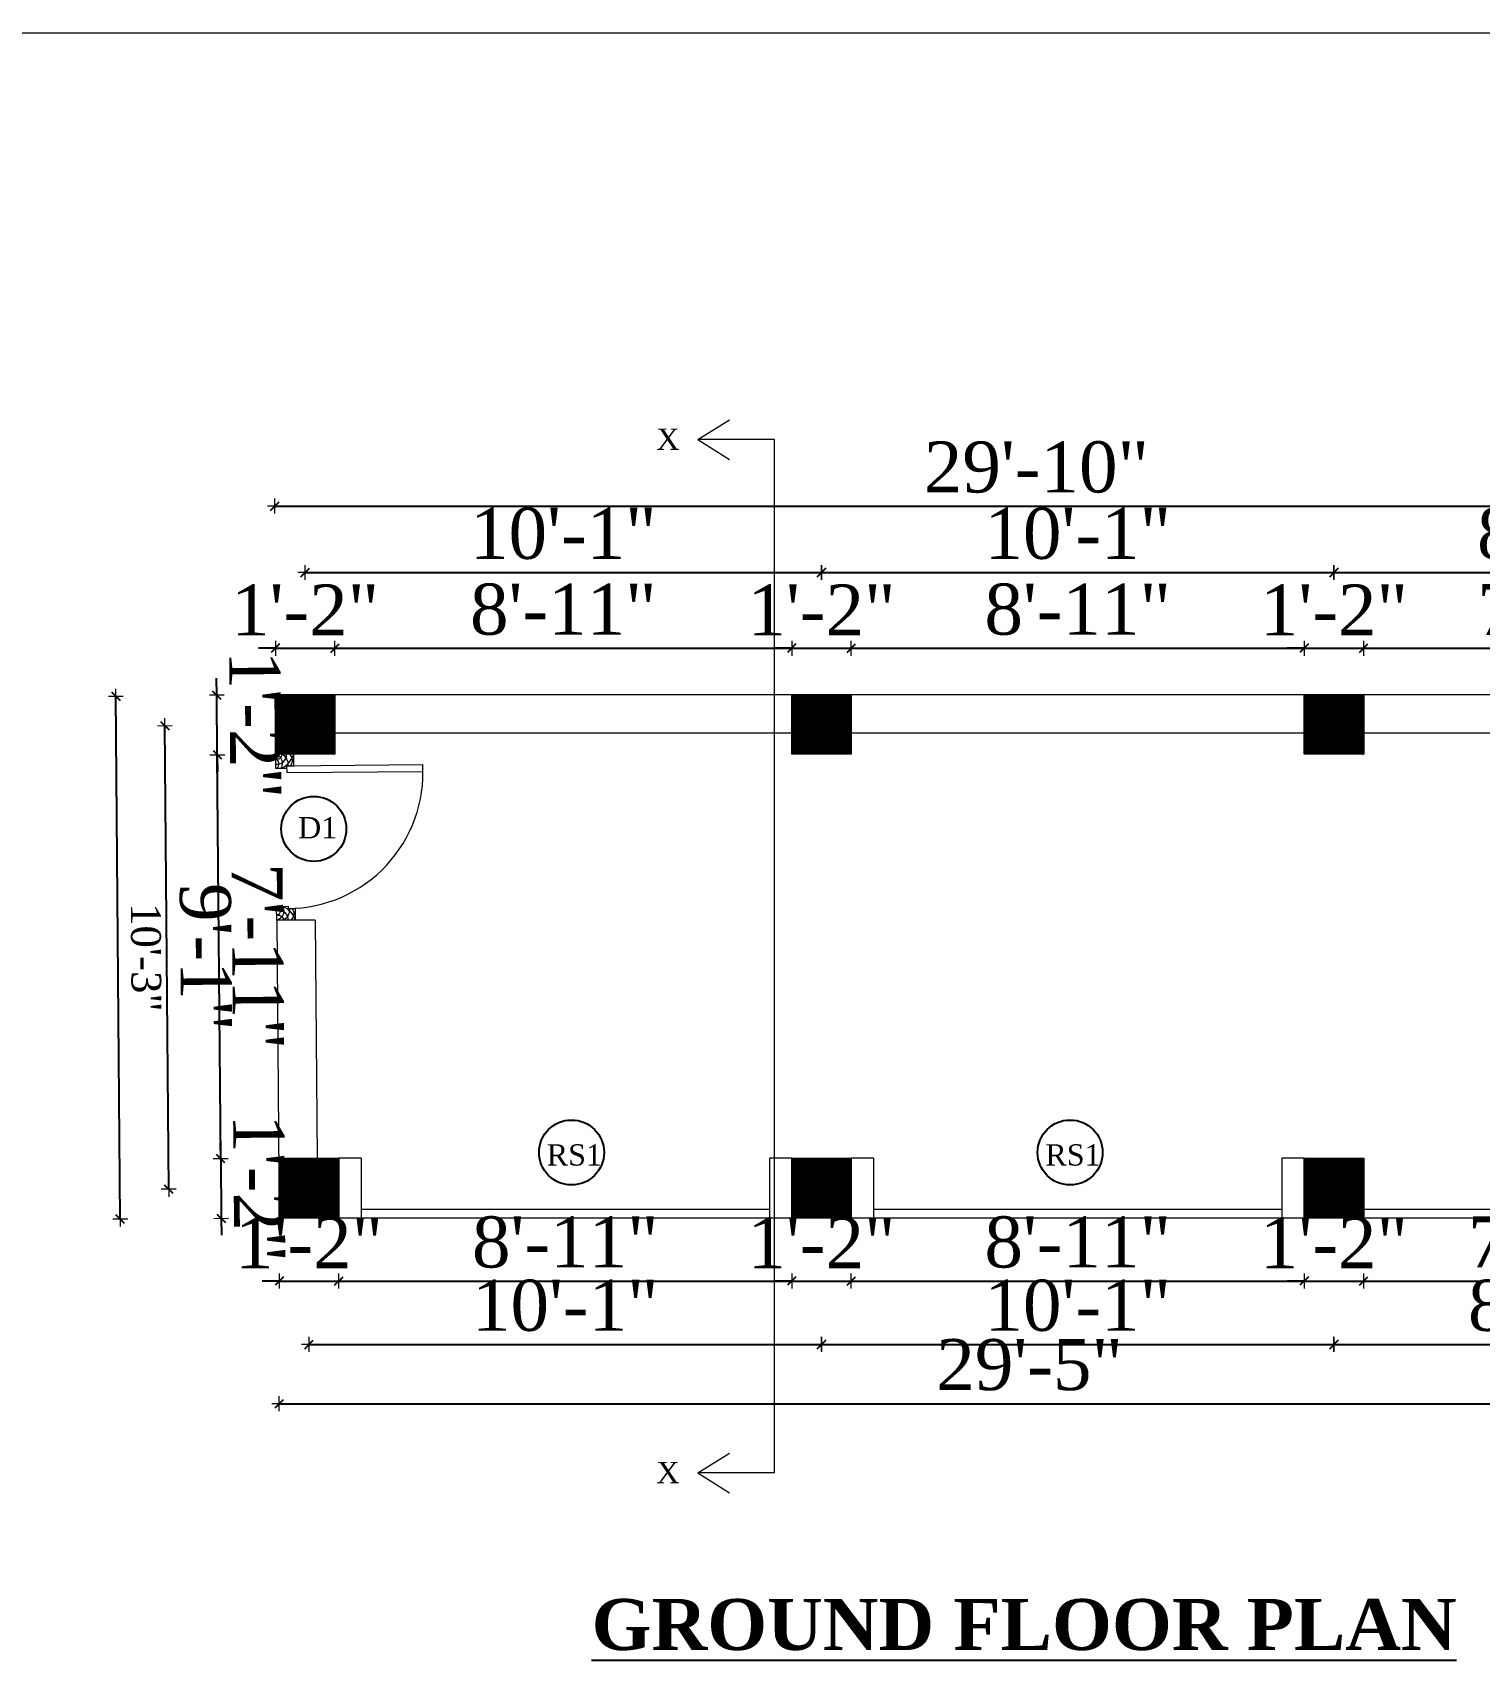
# Model space of a CAD drawing. Header units: inches. Extents: x 2 to 197762, y -33236 to 9.
# Drawn here: x 44343 to 44683.2, y -2831.4 to -2446.2 of the extents above; entities that cross this region are included whole.
import ezdxf

# ---------------------------------------------------------------- set-up
doc = ezdxf.new("R2010")
doc.units = ezdxf.units.IN
doc.header["$LTSCALE"] = 5
doc.header["$MEASUREMENT"] = 0
for name, color, linetype, lineweight in [('A-WALL', 7, 'Continuous', 9), ('Dimension', 7, 'Continuous', 18), ('DOOR', 62, 'Continuous', 0), ('ele1', 21, 'Continuous', 20)]:
    doc.layers.add(name, color=color, linetype=linetype, lineweight=lineweight)
doc.layers.add('dim line', color=7, linetype='Continuous', lineweight=15, true_color=0xfab2b2)
doc.layers.add('TEXT', color=6, linetype='Continuous')
doc.layers.add('WALL', color=7, linetype='Continuous')
doc.styles.add('ordinary', font='times.ttf')
doc.dimstyles.new('Copy of 96', dxfattribs={"dimtxt": 7, "dimasz": 4, "dimexe": 0.5, "dimexo": 0.5, "dimgap": 3, "dimtad": 1, "dimdec": 1, "dimzin": 11, "dimdsep": 46, "dimlunit": 4, "dimtxsty": 'ordinary', "dimblk": 'OBLIQUE', "dimcen": 0.09, "dimse1": 1, "dimse2": 1, "dimclrt": 6, "dimazin": 0, "dimtfac": 1, "dimtdec": 1, "dimtix": 1, "dimtmove": 2, "dimatfit": 3, "dimldrblk": 'leader', "dimfxl": 0.5, "dimfxlon": 1, "dimtolj": 1, "dimtzin": 0, "dimarcsym": 0})
pattern_1 = [(45, (18280.62599, 1062.78291), (-0.08838834765, 0.08838834765), [])]

# ---------------------------------------------------------------- blocks, each defined once
blk = doc.blocks.new('A$C27B36B59')
at = {"layer": 'DOOR'}
for p, q in [((0, 4), (0, 0)), ((2.5, 4), (0, 4)), ((2.5, 2.5), (2.5, 4)), ((0, 0), (3, 0)), ((3, 2.5), (2.5, 2.5)), ((3, 0), (3, 2.5))]:
    blk.add_line(p, q, dxfattribs=at)
for centre, radius, start, end in [((-1.4, -0.54), 4.75, 22.1411, 72.838), ((1.34, 2.09), 1.64, 45.138, 144.8948), ((2.21, 0.3), 2.49, 83.3149, 152.658), ((0.13, 0.37), 2.05, 349.4875, 93.6805), ((1.96, -0.47), 2.01, 58.7447, 166.495), ((-0.06, 0.32), 1.13, 343.542, 86.947), ((2.08, -0.4), 1.17, 38.2816, 160.1519)]:
    blk.add_arc(centre, radius, start, end, dxfattribs=at)
blk = doc.blocks.new('D2')
at = {"layer": 'DOOR'}
for p, q in [((74473.95, 24047.59), (74473.95, 24018.09)), ((74473.95, 24047.59), (74475.45, 24047.59)), ((74475.45, 24047.59), (74475.45, 24018.13))]:
    blk.add_line(p, q, dxfattribs=at)
blk.add_arc((74473.95, 24047.59), 29.5, 180, 272.9146, dxfattribs=at)
at = {"layer": 'DOOR', "xscale": -1, "rotation": 180}
blk.add_blockref('A$C27B36B59', (74441.95, 24050.09), dxfattribs=at)
at = {"layer": 'DOOR', "rotation": 180}
blk.add_blockref('A$C27B36B59', (74477.95, 24050.09), dxfattribs=at)
blk = doc.blocks.new('oblique')
at = {"color": 0, "lineweight": -2}
blk.add_line((0.25, 0.25), (-0.25, -0.25), dxfattribs=at)
at = {"layer": 'dim line', "lineweight": 9}
for p, q in [((-0.4375, 0), (0.4375, 0)), ((0, 0.4375), (0, -0.4375))]:
    blk.add_line(p, q, dxfattribs=at)
blk = doc.blocks.new('*D99')
at = {"layer": 'A-WALL', "color": 0, "lineweight": -2, "ltscale": 50, "transparency": 16777216}
for p, q in [((44401.01, -2739.69), (44397.01, -2739.69)), ((44401.01, -2739.69), (44415.01, -2739.69)), ((44415.01, -2739.69), (44419.01, -2739.69))]:
    blk.add_line(p, q, dxfattribs=at)
at = {"layer": 'Defpoints', "color": 0, "ltscale": 50, "transparency": 16777216}
for p in [(44401.01, -2724.82), (44415.01, -2724.82), (44415.01, -2739.69)]:
    blk.add_point(p, dxfattribs=at)
at = {"layer": 'A-WALL', "color": 0, "lineweight": -2, "ltscale": 50, "transparency": 16777216, "xscale": 4, "yscale": 4, "zscale": 4}
blk.add_blockref('oblique', (44401.01, -2739.69), dxfattribs=at)
at = {"layer": 'A-WALL', "color": 0, "lineweight": -2, "ltscale": 50, "transparency": 16777216, "xscale": 4, "yscale": 4, "zscale": 4, "rotation": 180}
blk.add_blockref('oblique', (44415.01, -2739.69), dxfattribs=at)
at = {"layer": 'A-WALL', "color": 6, "ltscale": 50, "transparency": 16777216, "insert": (44408.01, -2730.69), "char_height": 12, "attachment_point": 5, "style": 'ordinary'}
blk.add_mtext('\\A1;1\'-2"', dxfattribs=at)
blk = doc.blocks.new('_OBLIQUE')
at = {"color": 0, "linetype": 'ByBlock'}
blk.add_line((-0.5, -0.5), (0.5, 0.5), dxfattribs=at)
blk = doc.blocks.new('leader')
at = {"layer": 'Dimension'}
for p, q in [((0, -4.328), (0, 4.328)), ((-4.424, 0), (4.424, 0))]:
    blk.add_line(p, q, dxfattribs=at)
blk = doc.blocks.new('*D100')
at = {"layer": 'A-WALL', "color": 0, "lineweight": -2, "ltscale": 5, "transparency": 16777216}
blk.add_line((44415.01, -2739.69), (44521.51, -2739.69), dxfattribs=at)
at = {"layer": 'Defpoints', "color": 0, "ltscale": 5, "transparency": 16777216}
for p in [(44415.01, -2724.82), (44521.51, -2724.82), (44521.51, -2739.69)]:
    blk.add_point(p, dxfattribs=at)
at = {"layer": 'A-WALL', "color": 0, "lineweight": -2, "ltscale": 5, "transparency": 16777216, "xscale": 4, "yscale": 4, "zscale": 4, "rotation": 180}
blk.add_blockref('oblique', (44415.01, -2739.69), dxfattribs=at)
at = {"layer": 'A-WALL', "color": 0, "lineweight": -2, "ltscale": 5, "transparency": 16777216, "xscale": 4, "yscale": 4, "zscale": 4}
blk.add_blockref('oblique', (44521.51, -2739.69), dxfattribs=at)
at = {"layer": 'A-WALL', "color": 6, "ltscale": 5, "transparency": 16777216, "insert": (44468.26, -2730.59), "char_height": 12, "attachment_point": 5, "style": 'ordinary'}
blk.add_mtext('\\A1;8\'-11"', dxfattribs=at)
blk = doc.blocks.new('*D101')
at = {"layer": 'A-WALL', "color": 0, "lineweight": -2, "ltscale": 5, "transparency": 16777216}
for p, q in [((44521.51, -2739.69), (44517.51, -2739.69)), ((44521.51, -2739.69), (44535.51, -2739.69)), ((44535.51, -2739.69), (44539.51, -2739.69))]:
    blk.add_line(p, q, dxfattribs=at)
at = {"layer": 'Defpoints', "color": 0, "ltscale": 5, "transparency": 16777216}
for p in [(44521.51, -2724.82), (44535.51, -2724.82), (44535.51, -2739.69)]:
    blk.add_point(p, dxfattribs=at)
at = {"layer": 'A-WALL', "color": 0, "lineweight": -2, "ltscale": 5, "transparency": 16777216, "xscale": 4, "yscale": 4, "zscale": 4}
blk.add_blockref('oblique', (44521.51, -2739.69), dxfattribs=at)
at = {"layer": 'A-WALL', "color": 0, "lineweight": -2, "ltscale": 5, "transparency": 16777216, "xscale": 4, "yscale": 4, "zscale": 4, "rotation": 180}
blk.add_blockref('oblique', (44535.51, -2739.69), dxfattribs=at)
at = {"layer": 'A-WALL', "color": 6, "ltscale": 5, "transparency": 16777216, "insert": (44528.51, -2730.69), "char_height": 12, "attachment_point": 5, "style": 'ordinary'}
blk.add_mtext('\\A1;1\'-2"', dxfattribs=at)
blk = doc.blocks.new('*D102')
at = {"layer": 'A-WALL', "color": 0, "lineweight": -2, "ltscale": 5, "transparency": 16777216}
blk.add_line((44535.51, -2739.69), (44642.01, -2739.69), dxfattribs=at)
at = {"layer": 'Defpoints', "color": 0, "ltscale": 5, "transparency": 16777216}
for p in [(44535.51, -2724.82), (44642.01, -2724.82), (44642.01, -2739.69)]:
    blk.add_point(p, dxfattribs=at)
at = {"layer": 'A-WALL', "color": 0, "lineweight": -2, "ltscale": 5, "transparency": 16777216, "xscale": 4, "yscale": 4, "zscale": 4, "rotation": 180}
blk.add_blockref('oblique', (44535.51, -2739.69), dxfattribs=at)
at = {"layer": 'A-WALL', "color": 0, "lineweight": -2, "ltscale": 5, "transparency": 16777216, "xscale": 4, "yscale": 4, "zscale": 4}
blk.add_blockref('oblique', (44642.01, -2739.69), dxfattribs=at)
at = {"layer": 'A-WALL', "color": 6, "ltscale": 5, "transparency": 16777216, "insert": (44588.76, -2730.59), "char_height": 12, "attachment_point": 5, "style": 'ordinary'}
blk.add_mtext('\\A1;8\'-11"', dxfattribs=at)
blk = doc.blocks.new('*D103')
at = {"layer": 'A-WALL', "color": 0, "lineweight": -2, "ltscale": 5, "transparency": 16777216}
for p, q in [((44642.01, -2739.69), (44638.01, -2739.69)), ((44642.01, -2739.69), (44656.01, -2739.69)), ((44656.01, -2739.69), (44660.01, -2739.69))]:
    blk.add_line(p, q, dxfattribs=at)
at = {"layer": 'Defpoints', "color": 0, "ltscale": 5, "transparency": 16777216}
for p in [(44642.01, -2724.82), (44656.01, -2724.82), (44656.01, -2739.69)]:
    blk.add_point(p, dxfattribs=at)
at = {"layer": 'A-WALL', "color": 0, "lineweight": -2, "ltscale": 5, "transparency": 16777216, "xscale": 4, "yscale": 4, "zscale": 4}
blk.add_blockref('oblique', (44642.01, -2739.69), dxfattribs=at)
at = {"layer": 'A-WALL', "color": 0, "lineweight": -2, "ltscale": 5, "transparency": 16777216, "xscale": 4, "yscale": 4, "zscale": 4, "rotation": 180}
blk.add_blockref('oblique', (44656.01, -2739.69), dxfattribs=at)
at = {"layer": 'A-WALL', "color": 6, "ltscale": 5, "transparency": 16777216, "insert": (44649.01, -2730.69), "char_height": 12, "attachment_point": 5, "style": 'ordinary'}
blk.add_mtext('\\A1;1\'-2"', dxfattribs=at)
blk = doc.blocks.new('*D104')
at = {"layer": 'A-WALL', "color": 0, "lineweight": -2, "ltscale": 5, "transparency": 16777216}
blk.add_line((44656.01, -2739.69), (44739.88, -2739.69), dxfattribs=at)
at = {"layer": 'Defpoints', "color": 0, "ltscale": 5, "transparency": 16777216}
for p in [(44656.01, -2724.82), (44739.88, -2724.82), (44739.88, -2739.69)]:
    blk.add_point(p, dxfattribs=at)
at = {"layer": 'A-WALL', "color": 0, "lineweight": -2, "ltscale": 5, "transparency": 16777216, "xscale": 4, "yscale": 4, "zscale": 4, "rotation": 180}
blk.add_blockref('oblique', (44656.01, -2739.69), dxfattribs=at)
at = {"layer": 'A-WALL', "color": 0, "lineweight": -2, "ltscale": 5, "transparency": 16777216, "xscale": 4, "yscale": 4, "zscale": 4}
blk.add_blockref('oblique', (44739.88, -2739.69), dxfattribs=at)
at = {"layer": 'A-WALL', "color": 6, "ltscale": 5, "transparency": 16777216, "insert": (44697.95, -2730.57), "char_height": 12, "attachment_point": 5, "style": 'ordinary'}
blk.add_mtext('\\A1;7\'-0"', dxfattribs=at)
blk = doc.blocks.new('*D106')
at = {"layer": 'A-WALL', "color": 0, "lineweight": -2, "ltscale": 5, "transparency": 16777216}
blk.add_line((44408.01, -2754.59), (44528.51, -2754.59), dxfattribs=at)
at = {"layer": 'Defpoints', "color": 0, "ltscale": 5, "transparency": 16777216}
for p in [(44408.01, -2717.82), (44528.51, -2717.82), (44528.51, -2754.59)]:
    blk.add_point(p, dxfattribs=at)
at = {"layer": 'A-WALL', "color": 0, "lineweight": -2, "ltscale": 5, "transparency": 16777216, "xscale": 4, "yscale": 4, "zscale": 4, "rotation": 180}
blk.add_blockref('oblique', (44408.01, -2754.59), dxfattribs=at)
at = {"layer": 'A-WALL', "color": 0, "lineweight": -2, "ltscale": 5, "transparency": 16777216, "xscale": 4, "yscale": 4, "zscale": 4}
blk.add_blockref('oblique', (44528.51, -2754.59), dxfattribs=at)
at = {"layer": 'A-WALL', "color": 6, "ltscale": 5, "transparency": 16777216, "insert": (44468.26, -2745.48), "char_height": 12, "attachment_point": 5, "style": 'ordinary'}
blk.add_mtext('\\A1;10\'-1"', dxfattribs=at)
blk = doc.blocks.new('*D107')
at = {"layer": 'A-WALL', "color": 0, "lineweight": -2, "ltscale": 5, "transparency": 16777216}
blk.add_line((44528.51, -2754.59), (44649.01, -2754.59), dxfattribs=at)
at = {"layer": 'Defpoints', "color": 0, "ltscale": 5, "transparency": 16777216}
for p in [(44528.51, -2717.82), (44649.01, -2717.82), (44649.01, -2754.59)]:
    blk.add_point(p, dxfattribs=at)
at = {"layer": 'A-WALL', "color": 0, "lineweight": -2, "ltscale": 5, "transparency": 16777216, "xscale": 4, "yscale": 4, "zscale": 4, "rotation": 180}
blk.add_blockref('oblique', (44528.51, -2754.59), dxfattribs=at)
at = {"layer": 'A-WALL', "color": 0, "lineweight": -2, "ltscale": 5, "transparency": 16777216, "xscale": 4, "yscale": 4, "zscale": 4}
blk.add_blockref('oblique', (44649.01, -2754.59), dxfattribs=at)
at = {"layer": 'A-WALL', "color": 6, "ltscale": 5, "transparency": 16777216, "insert": (44588.76, -2745.48), "char_height": 12, "attachment_point": 5, "style": 'ordinary'}
blk.add_mtext('\\A1;10\'-1"', dxfattribs=at)
blk = doc.blocks.new('*D108')
at = {"layer": 'A-WALL', "color": 0, "lineweight": -2, "ltscale": 5, "transparency": 16777216}
blk.add_line((44649.01, -2754.59), (44746.88, -2754.59), dxfattribs=at)
at = {"layer": 'Defpoints', "color": 0, "ltscale": 5, "transparency": 16777216}
for p in [(44649.01, -2717.82), (44746.88, -2717.82), (44746.88, -2754.59)]:
    blk.add_point(p, dxfattribs=at)
at = {"layer": 'A-WALL', "color": 0, "lineweight": -2, "ltscale": 5, "transparency": 16777216, "xscale": 4, "yscale": 4, "zscale": 4, "rotation": 180}
blk.add_blockref('oblique', (44649.01, -2754.59), dxfattribs=at)
at = {"layer": 'A-WALL', "color": 0, "lineweight": -2, "ltscale": 5, "transparency": 16777216, "xscale": 4, "yscale": 4, "zscale": 4}
blk.add_blockref('oblique', (44746.88, -2754.59), dxfattribs=at)
at = {"layer": 'A-WALL', "color": 6, "ltscale": 5, "transparency": 16777216, "insert": (44697.95, -2745.48), "char_height": 12, "attachment_point": 5, "style": 'ordinary'}
blk.add_mtext('\\A1;8\'-2"', dxfattribs=at)
blk = doc.blocks.new('*D69')
at = {"layer": 'A-WALL', "color": 0, "lineweight": -2, "ltscale": 5, "transparency": 16777216}
blk.add_line((44401.01, -2768.53), (44753.88, -2768.53), dxfattribs=at)
at = {"layer": 'Defpoints', "color": 0, "ltscale": 5, "transparency": 16777216}
for p in [(44401.01, -2724.82), (44753.88, -2724.82), (44753.88, -2768.53)]:
    blk.add_point(p, dxfattribs=at)
at = {"layer": 'A-WALL', "color": 0, "lineweight": -2, "ltscale": 5, "transparency": 16777216, "xscale": 4, "yscale": 4, "zscale": 4, "rotation": 180}
blk.add_blockref('oblique', (44401.01, -2768.53), dxfattribs=at)
at = {"layer": 'A-WALL', "color": 0, "lineweight": -2, "ltscale": 5, "transparency": 16777216, "xscale": 4, "yscale": 4, "zscale": 4}
blk.add_blockref('oblique', (44753.88, -2768.53), dxfattribs=at)
at = {"layer": 'A-WALL', "color": 6, "ltscale": 5, "transparency": 16777216, "insert": (44577.45, -2759.41), "char_height": 12, "attachment_point": 5, "style": 'ordinary'}
blk.add_mtext('\\A1;29\'-5"', dxfattribs=at)
blk = doc.blocks.new('*D70')
at = {"layer": 'A-WALL', "color": 0, "lineweight": -2, "ltscale": 50, "transparency": 16777216}
blk.add_line((44363.61, -2725.14), (44362.57, -2602.15), dxfattribs=at)
at = {"layer": 'Defpoints', "color": 0, "ltscale": 50, "transparency": 16777216}
for p in [(44362.57, -2602.15), (44399.97, -2601.83), (44401.01, -2724.82)]:
    blk.add_point(p, dxfattribs=at)
at = {"layer": 'A-WALL', "color": 0, "lineweight": -2, "ltscale": 50, "transparency": 16777216, "xscale": 4, "yscale": 4, "zscale": 4}
for p, rotation in [((44362.57, -2602.15), 90.48576269129444), ((44363.61, -2725.14), 270.4857626912944)]:
    blk.add_blockref('oblique', p, dxfattribs=dict(at, rotation=rotation))
at = {"layer": 'A-WALL', "color": 6, "ltscale": 50, "transparency": 16777216, "insert": (44369.65, -2663.58), "char_height": 7, "attachment_point": 5, "rotation": 270.4858, "style": 'ordinary'}
blk.add_mtext('\\A1;10\'-3"', dxfattribs=at)
blk = doc.blocks.new('*D109')
at = {"layer": 'A-WALL', "color": 0, "lineweight": -2, "ltscale": 5, "transparency": 16777216}
blk.add_line((44387.23, -2710.93), (44386.43, -2615.94), dxfattribs=at)
at = {"layer": 'Defpoints', "color": 0, "ltscale": 5, "transparency": 16777216}
for p in [(44400.09, -2615.83), (44386.43, -2615.94), (44400.9, -2710.82)]:
    blk.add_point(p, dxfattribs=at)
at = {"layer": 'A-WALL', "color": 0, "lineweight": -2, "ltscale": 5, "transparency": 16777216, "xscale": 4, "yscale": 4, "zscale": 4}
for p, rotation in [((44386.43, -2615.94), 90.48576269118195), ((44387.23, -2710.93), 270.4857626911819)]:
    blk.add_blockref('oblique', p, dxfattribs=dict(at, rotation=rotation))
at = {"layer": 'A-WALL', "color": 6, "ltscale": 5, "transparency": 16777216, "insert": (44395.95, -2663.36), "char_height": 12, "attachment_point": 5, "rotation": 270.4858, "style": 'ordinary'}
blk.add_mtext('\\A1;7\'-11"', dxfattribs=at)
blk = doc.blocks.new('*D71')
at = {"layer": 'A-WALL', "color": 0, "lineweight": -2, "ltscale": 5, "transparency": 16777216}
blk.add_line((44375.02, -2718.1), (44374.09, -2609.11), dxfattribs=at)
at = {"layer": 'Defpoints', "color": 0, "ltscale": 5, "transparency": 16777216}
for p in [(44374.09, -2609.11), (44407.09, -2608.83), (44408.01, -2717.82)]:
    blk.add_point(p, dxfattribs=at)
at = {"layer": 'A-WALL', "color": 0, "lineweight": -2, "ltscale": 5, "transparency": 16777216, "xscale": 4, "yscale": 4, "zscale": 4}
for p, rotation in [((44374.09, -2609.11), 90.48576269118195), ((44375.02, -2718.1), 270.4857626911819)]:
    blk.add_blockref('oblique', p, dxfattribs=dict(at, rotation=rotation))
at = {"layer": 'A-WALL', "color": 6, "ltscale": 5, "transparency": 16777216, "insert": (44383.68, -2663.53), "char_height": 12, "attachment_point": 5, "rotation": 270.4858, "style": 'ordinary'}
blk.add_mtext('\\A1;9\'-1"', dxfattribs=at)
blk = doc.blocks.new('*D110')
at = {"layer": 'A-WALL', "color": 0, "lineweight": -2, "ltscale": 5, "transparency": 16777216}
for p, q in [((44386.31, -2601.94), (44386.28, -2597.94)), ((44386.43, -2615.94), (44386.31, -2601.94)), ((44386.43, -2615.94), (44386.46, -2619.94))]:
    blk.add_line(p, q, dxfattribs=at)
at = {"layer": 'Defpoints', "color": 0, "ltscale": 5, "transparency": 16777216}
for p in [(44386.31, -2601.94), (44399.97, -2601.83), (44400.09, -2615.83)]:
    blk.add_point(p, dxfattribs=at)
at = {"layer": 'A-WALL', "color": 0, "lineweight": -2, "ltscale": 5, "transparency": 16777216, "xscale": 4, "yscale": 4, "zscale": 4}
for p, rotation in [((44386.31, -2601.94), 270.4857626911819), ((44386.43, -2615.94), 90.48576269118195)]:
    blk.add_blockref('oblique', p, dxfattribs=dict(at, rotation=rotation))
at = {"layer": 'A-WALL', "color": 6, "ltscale": 5, "transparency": 16777216, "insert": (44395.37, -2608.87), "char_height": 12, "attachment_point": 5, "rotation": 270.4858, "style": 'ordinary'}
blk.add_mtext('\\A1;1\'-2"', dxfattribs=at)
blk = doc.blocks.new('*D111')
at = {"layer": 'A-WALL', "color": 0, "lineweight": -2, "ltscale": 5, "transparency": 16777216}
for p, q in [((44387.23, -2710.93), (44387.2, -2706.93)), ((44387.23, -2710.93), (44387.35, -2724.93)), ((44387.35, -2724.93), (44387.39, -2728.93))]:
    blk.add_line(p, q, dxfattribs=at)
at = {"layer": 'Defpoints', "color": 0, "ltscale": 5, "transparency": 16777216}
for p in [(44400.9, -2710.82), (44387.35, -2724.93), (44401.01, -2724.82)]:
    blk.add_point(p, dxfattribs=at)
at = {"layer": 'A-WALL', "color": 0, "lineweight": -2, "ltscale": 5, "transparency": 16777216, "xscale": 4, "yscale": 4, "zscale": 4}
for p, rotation in [((44387.23, -2710.93), 270.4857626911819), ((44387.35, -2724.93), 90.48576269118195)]:
    blk.add_blockref('oblique', p, dxfattribs=dict(at, rotation=rotation))
at = {"layer": 'A-WALL', "color": 6, "ltscale": 5, "transparency": 16777216, "insert": (44396.29, -2717.86), "char_height": 12, "attachment_point": 5, "rotation": 270.4858, "style": 'ordinary'}
blk.add_mtext('\\A1;1\'-2"', dxfattribs=at)
blk = doc.blocks.new('*D112')
at = {"layer": 'A-WALL', "color": 0, "lineweight": -2, "ltscale": 5, "transparency": 16777216}
for p, q in [((44400.09, -2590.89), (44396.09, -2590.89)), ((44400.09, -2590.89), (44414.09, -2590.89)), ((44414.09, -2590.89), (44418.09, -2590.89))]:
    blk.add_line(p, q, dxfattribs=at)
at = {"layer": 'Defpoints', "color": 0, "ltscale": 5, "transparency": 16777216}
for p in [(44414.09, -2590.89), (44400.09, -2601.83), (44414.09, -2601.83)]:
    blk.add_point(p, dxfattribs=at)
at = {"layer": 'A-WALL', "color": 0, "lineweight": -2, "ltscale": 5, "transparency": 16777216, "xscale": 4, "yscale": 4, "zscale": 4}
blk.add_blockref('oblique', (44400.09, -2590.89), dxfattribs=at)
at = {"layer": 'A-WALL', "color": 0, "lineweight": -2, "ltscale": 5, "transparency": 16777216, "xscale": 4, "yscale": 4, "zscale": 4, "rotation": 180}
blk.add_blockref('oblique', (44414.09, -2590.89), dxfattribs=at)
at = {"layer": 'A-WALL', "color": 6, "ltscale": 5, "transparency": 16777216, "insert": (44407.09, -2581.89), "char_height": 12, "attachment_point": 5, "style": 'ordinary'}
blk.add_mtext('\\A1;1\'-2"', dxfattribs=at)
blk = doc.blocks.new('*D113')
at = {"layer": 'A-WALL', "color": 0, "lineweight": -2, "ltscale": 5, "transparency": 16777216}
blk.add_line((44414.09, -2590.89), (44521.51, -2590.89), dxfattribs=at)
at = {"layer": 'Defpoints', "color": 0, "ltscale": 5, "transparency": 16777216}
for p in [(44521.51, -2590.89), (44414.09, -2601.83), (44521.51, -2601.83)]:
    blk.add_point(p, dxfattribs=at)
at = {"layer": 'A-WALL', "color": 0, "lineweight": -2, "ltscale": 5, "transparency": 16777216, "xscale": 4, "yscale": 4, "zscale": 4, "rotation": 180}
blk.add_blockref('oblique', (44414.09, -2590.89), dxfattribs=at)
at = {"layer": 'A-WALL', "color": 0, "lineweight": -2, "ltscale": 5, "transparency": 16777216, "xscale": 4, "yscale": 4, "zscale": 4}
blk.add_blockref('oblique', (44521.51, -2590.89), dxfattribs=at)
at = {"layer": 'A-WALL', "color": 6, "ltscale": 5, "transparency": 16777216, "insert": (44467.8, -2581.79), "char_height": 12, "attachment_point": 5, "style": 'ordinary'}
blk.add_mtext('\\A1;8\'-11"', dxfattribs=at)
blk = doc.blocks.new('*D114')
at = {"layer": 'A-WALL', "color": 0, "lineweight": -2, "ltscale": 5, "transparency": 16777216}
for p, q in [((44521.51, -2590.89), (44517.51, -2590.89)), ((44521.51, -2590.89), (44535.51, -2590.89)), ((44535.51, -2590.89), (44539.51, -2590.89))]:
    blk.add_line(p, q, dxfattribs=at)
at = {"layer": 'Defpoints', "color": 0, "ltscale": 5, "transparency": 16777216}
for p in [(44535.51, -2590.89), (44521.51, -2601.83), (44535.51, -2601.83)]:
    blk.add_point(p, dxfattribs=at)
at = {"layer": 'A-WALL', "color": 0, "lineweight": -2, "ltscale": 5, "transparency": 16777216, "xscale": 4, "yscale": 4, "zscale": 4}
blk.add_blockref('oblique', (44521.51, -2590.89), dxfattribs=at)
at = {"layer": 'A-WALL', "color": 0, "lineweight": -2, "ltscale": 5, "transparency": 16777216, "xscale": 4, "yscale": 4, "zscale": 4, "rotation": 180}
blk.add_blockref('oblique', (44535.51, -2590.89), dxfattribs=at)
at = {"layer": 'A-WALL', "color": 6, "ltscale": 5, "transparency": 16777216, "insert": (44528.51, -2581.89), "char_height": 12, "attachment_point": 5, "style": 'ordinary'}
blk.add_mtext('\\A1;1\'-2"', dxfattribs=at)
blk = doc.blocks.new('*D115')
at = {"layer": 'A-WALL', "color": 0, "lineweight": -2, "ltscale": 5, "transparency": 16777216}
blk.add_line((44535.51, -2590.89), (44642.01, -2590.89), dxfattribs=at)
at = {"layer": 'Defpoints', "color": 0, "ltscale": 5, "transparency": 16777216}
for p in [(44642.01, -2590.89), (44535.51, -2601.83), (44642.01, -2601.83)]:
    blk.add_point(p, dxfattribs=at)
at = {"layer": 'A-WALL', "color": 0, "lineweight": -2, "ltscale": 5, "transparency": 16777216, "xscale": 4, "yscale": 4, "zscale": 4, "rotation": 180}
blk.add_blockref('oblique', (44535.51, -2590.89), dxfattribs=at)
at = {"layer": 'A-WALL', "color": 0, "lineweight": -2, "ltscale": 5, "transparency": 16777216, "xscale": 4, "yscale": 4, "zscale": 4}
blk.add_blockref('oblique', (44642.01, -2590.89), dxfattribs=at)
at = {"layer": 'A-WALL', "color": 6, "ltscale": 5, "transparency": 16777216, "insert": (44588.76, -2581.79), "char_height": 12, "attachment_point": 5, "style": 'ordinary'}
blk.add_mtext('\\A1;8\'-11"', dxfattribs=at)
blk = doc.blocks.new('*D116')
at = {"layer": 'A-WALL', "color": 0, "lineweight": -2, "ltscale": 5, "transparency": 16777216}
for p, q in [((44642.01, -2590.89), (44638.01, -2590.89)), ((44642.01, -2590.89), (44656.01, -2590.89)), ((44656.01, -2590.89), (44660.01, -2590.89))]:
    blk.add_line(p, q, dxfattribs=at)
at = {"layer": 'Defpoints', "color": 0, "ltscale": 5, "transparency": 16777216}
for p in [(44656.01, -2590.89), (44642.01, -2601.83), (44656.01, -2601.83)]:
    blk.add_point(p, dxfattribs=at)
at = {"layer": 'A-WALL', "color": 0, "lineweight": -2, "ltscale": 5, "transparency": 16777216, "xscale": 4, "yscale": 4, "zscale": 4}
blk.add_blockref('oblique', (44642.01, -2590.89), dxfattribs=at)
at = {"layer": 'A-WALL', "color": 0, "lineweight": -2, "ltscale": 5, "transparency": 16777216, "xscale": 4, "yscale": 4, "zscale": 4, "rotation": 180}
blk.add_blockref('oblique', (44656.01, -2590.89), dxfattribs=at)
at = {"layer": 'A-WALL', "color": 6, "ltscale": 5, "transparency": 16777216, "insert": (44649.01, -2581.89), "char_height": 12, "attachment_point": 5, "style": 'ordinary'}
blk.add_mtext('\\A1;1\'-2"', dxfattribs=at)
blk = doc.blocks.new('*D117')
at = {"layer": 'A-WALL', "color": 0, "lineweight": -2, "ltscale": 5, "transparency": 16777216}
blk.add_line((44656.01, -2590.89), (44744.14, -2590.89), dxfattribs=at)
at = {"layer": 'Defpoints', "color": 0, "ltscale": 5, "transparency": 16777216}
for p in [(44744.14, -2590.89), (44656.01, -2601.83), (44744.14, -2601.83)]:
    blk.add_point(p, dxfattribs=at)
at = {"layer": 'A-WALL', "color": 0, "lineweight": -2, "ltscale": 5, "transparency": 16777216, "xscale": 4, "yscale": 4, "zscale": 4, "rotation": 180}
blk.add_blockref('oblique', (44656.01, -2590.89), dxfattribs=at)
at = {"layer": 'A-WALL', "color": 0, "lineweight": -2, "ltscale": 5, "transparency": 16777216, "xscale": 4, "yscale": 4, "zscale": 4}
blk.add_blockref('oblique', (44744.14, -2590.89), dxfattribs=at)
at = {"layer": 'A-WALL', "color": 6, "ltscale": 5, "transparency": 16777216, "insert": (44700.08, -2581.77), "char_height": 12, "attachment_point": 5, "style": 'ordinary'}
blk.add_mtext('\\A1;7\'-4"', dxfattribs=at)
blk = doc.blocks.new('*D121')
at = {"layer": 'A-WALL', "color": 0, "lineweight": -2, "ltscale": 5, "transparency": 16777216}
blk.add_line((44407.09, -2573.07), (44528.51, -2573.07), dxfattribs=at)
at = {"layer": 'Defpoints', "color": 0, "ltscale": 5, "transparency": 16777216}
for p in [(44528.51, -2573.07), (44407.09, -2608.83), (44528.51, -2608.83)]:
    blk.add_point(p, dxfattribs=at)
at = {"layer": 'A-WALL', "color": 0, "lineweight": -2, "ltscale": 5, "transparency": 16777216, "xscale": 4, "yscale": 4, "zscale": 4, "rotation": 180}
blk.add_blockref('oblique', (44407.09, -2573.07), dxfattribs=at)
at = {"layer": 'A-WALL', "color": 0, "lineweight": -2, "ltscale": 5, "transparency": 16777216, "xscale": 4, "yscale": 4, "zscale": 4}
blk.add_blockref('oblique', (44528.51, -2573.07), dxfattribs=at)
at = {"layer": 'A-WALL', "color": 6, "ltscale": 5, "transparency": 16777216, "insert": (44467.8, -2563.96), "char_height": 12, "attachment_point": 5, "style": 'ordinary'}
blk.add_mtext('\\A1;10\'-1"', dxfattribs=at)
blk = doc.blocks.new('*D122')
at = {"layer": 'A-WALL', "color": 0, "lineweight": -2, "ltscale": 5, "transparency": 16777216}
blk.add_line((44528.51, -2573.07), (44649.01, -2573.07), dxfattribs=at)
at = {"layer": 'Defpoints', "color": 0, "ltscale": 5, "transparency": 16777216}
for p in [(44649.01, -2573.07), (44528.51, -2608.83), (44649.01, -2608.83)]:
    blk.add_point(p, dxfattribs=at)
at = {"layer": 'A-WALL', "color": 0, "lineweight": -2, "ltscale": 5, "transparency": 16777216, "xscale": 4, "yscale": 4, "zscale": 4, "rotation": 180}
blk.add_blockref('oblique', (44528.51, -2573.07), dxfattribs=at)
at = {"layer": 'A-WALL', "color": 0, "lineweight": -2, "ltscale": 5, "transparency": 16777216, "xscale": 4, "yscale": 4, "zscale": 4}
blk.add_blockref('oblique', (44649.01, -2573.07), dxfattribs=at)
at = {"layer": 'A-WALL', "color": 6, "ltscale": 5, "transparency": 16777216, "insert": (44588.76, -2563.96), "char_height": 12, "attachment_point": 5, "style": 'ordinary'}
blk.add_mtext('\\A1;10\'-1"', dxfattribs=at)
blk = doc.blocks.new('*D123')
at = {"layer": 'A-WALL', "color": 0, "lineweight": -2, "ltscale": 5, "transparency": 16777216}
blk.add_line((44649.01, -2573.07), (44751.14, -2573.07), dxfattribs=at)
at = {"layer": 'Defpoints', "color": 0, "ltscale": 5, "transparency": 16777216}
for p in [(44751.14, -2573.07), (44649.01, -2608.83), (44751.14, -2608.83)]:
    blk.add_point(p, dxfattribs=at)
at = {"layer": 'A-WALL', "color": 0, "lineweight": -2, "ltscale": 5, "transparency": 16777216, "xscale": 4, "yscale": 4, "zscale": 4, "rotation": 180}
blk.add_blockref('oblique', (44649.01, -2573.07), dxfattribs=at)
at = {"layer": 'A-WALL', "color": 0, "lineweight": -2, "ltscale": 5, "transparency": 16777216, "xscale": 4, "yscale": 4, "zscale": 4}
blk.add_blockref('oblique', (44751.14, -2573.07), dxfattribs=at)
at = {"layer": 'A-WALL', "color": 6, "ltscale": 5, "transparency": 16777216, "insert": (44700.08, -2563.96), "char_height": 12, "attachment_point": 5, "style": 'ordinary'}
blk.add_mtext('\\A1;8\'-6"', dxfattribs=at)
blk = doc.blocks.new('*D72')
at = {"layer": 'A-WALL', "color": 0, "lineweight": -2, "ltscale": 5, "transparency": 16777216}
blk.add_line((44399.97, -2557.47), (44758.14, -2557.47), dxfattribs=at)
at = {"layer": 'Defpoints', "color": 0, "ltscale": 5, "transparency": 16777216}
for p in [(44758.14, -2557.47), (44399.97, -2601.83), (44758.14, -2601.83)]:
    blk.add_point(p, dxfattribs=at)
at = {"layer": 'A-WALL', "color": 0, "lineweight": -2, "ltscale": 5, "transparency": 16777216, "xscale": 4, "yscale": 4, "zscale": 4, "rotation": 180}
blk.add_blockref('oblique', (44399.97, -2557.47), dxfattribs=at)
at = {"layer": 'A-WALL', "color": 0, "lineweight": -2, "ltscale": 5, "transparency": 16777216, "xscale": 4, "yscale": 4, "zscale": 4}
blk.add_blockref('oblique', (44758.14, -2557.47), dxfattribs=at)
at = {"layer": 'A-WALL', "color": 6, "ltscale": 5, "transparency": 16777216, "insert": (44579.05, -2548.35), "char_height": 12, "attachment_point": 5, "style": 'ordinary'}
blk.add_mtext('\\A1;29\'-10"', dxfattribs=at)

msp = doc.modelspace()

# ---------------------------------------------------------------- hatches: boundary and pattern name
at = {"layer": 'A-WALL', "ltscale": 5}
h = msp.add_hatch(dxfattribs=at)
h.set_pattern_fill('ANSI31', color=256)
h.set_pattern_definition(pattern_1)
h.paths.add_polyline_path([(44414.09, -2615.83), (44414.09, -2601.83), (44400.09, -2601.83), (44400.09, -2615.83)])
h = msp.add_hatch(dxfattribs=at)
h.set_pattern_fill('ANSI31', color=256)
h.set_pattern_definition(pattern_1)
h.paths.add_polyline_path([(44535.51, -2615.83), (44535.51, -2601.83), (44521.51, -2601.83), (44521.51, -2615.83)])
h = msp.add_hatch(dxfattribs=at)
h.set_pattern_fill('ANSI31', color=256)
h.set_pattern_definition(pattern_1)
h.paths.add_polyline_path([(44656.01, -2615.83), (44656.01, -2601.83), (44642.01, -2601.83), (44642.01, -2615.83)])
h = msp.add_hatch(dxfattribs=at)
h.set_pattern_fill('ANSI31', color=256)
h.set_pattern_definition(pattern_1)
h.paths.add_polyline_path([(44415.01, -2724.82), (44415.01, -2710.82), (44401.01, -2710.82), (44401.01, -2724.82)])
h = msp.add_hatch(dxfattribs=at)
h.set_pattern_fill('ANSI31', color=256)
h.set_pattern_definition(pattern_1)
h.paths.add_polyline_path([(44535.51, -2724.82), (44535.51, -2710.82), (44521.51, -2710.82), (44521.51, -2724.82)])
h = msp.add_hatch(dxfattribs=at)
h.set_pattern_fill('ANSI31', color=256)
h.set_pattern_definition(pattern_1)
h.paths.add_polyline_path([(44642.01, -2724.82), (44656.01, -2724.82), (44656.01, -2710.82), (44642.01, -2710.82)])

# ---------------------------------------------------------------- linework, layer by layer
for p, q in [((44499.46, -2541.83), (44506.89, -2537.15)), ((44517.46, -2541.83), (44499.46, -2541.83)), ((44499.46, -2541.83), (44506.89, -2546.51)), ((44517.46, -2784.82), (44517.46, -2541.83)), ((44521.51, -2610.83), (44414.09, -2610.83)), ((44642.01, -2610.83), (44535.51, -2610.83)), ((44744.14, -2610.83), (44656.01, -2610.83)), ((44409.42, -2654.83), (44400.42, -2654.83)), ((44409.42, -2654.83), (44409.9, -2710.82)), ((44420.26, -2710.82), (44415.01, -2710.82)), ((44420.26, -2710.82), (44420.26, -2724.82)), ((44521.51, -2710.82), (44516.26, -2710.82)), ((44516.26, -2710.82), (44516.26, -2724.82)), ((44540.76, -2710.82), (44535.51, -2710.82)), ((44540.76, -2710.82), (44540.76, -2724.82)), ((44642.01, -2710.82), (44636.76, -2710.82)), ((44636.76, -2710.82), (44636.76, -2724.82)), ((44420.26, -2722.82), (44516.26, -2722.82)), ((44540.76, -2722.82), (44636.76, -2722.82)), ((44656.01, -2722.82), (44739.88, -2722.82)), ((44499.46, -2784.82), (44506.89, -2780.14)), ((44517.46, -2784.82), (44499.46, -2784.82)), ((44499.46, -2784.82), (44506.89, -2789.5))]:
    msp.add_line(p, q, dxfattribs=at)
msp.add_lwpolyline([(44400.42, -2654.83), (44401.01, -2724.82), (44753.88, -2724.82), (44795.95, -2623.68), (44758.14, -2601.83), (44399.97, -2601.83), (44400.09, -2615.83)], dxfattribs=at)
for points in [[(44400.09, -2601.83), (44414.09, -2601.83), (44414.09, -2615.83), (44400.09, -2615.83)], [(44521.51, -2601.83), (44535.51, -2601.83), (44535.51, -2615.83), (44521.51, -2615.83)], [(44642.01, -2601.83), (44656.01, -2601.83), (44656.01, -2615.83), (44642.01, -2615.83)], [(44401.01, -2710.82), (44415.01, -2710.82), (44415.01, -2724.82), (44401.01, -2724.82)], [(44521.51, -2710.82), (44535.51, -2710.82), (44535.51, -2724.82), (44521.51, -2724.82)], [(44642.01, -2710.82), (44656.01, -2710.82), (44656.01, -2724.82), (44642.01, -2724.82)]]:
    msp.add_lwpolyline(points, close=True, dxfattribs=at)
at = {"layer": 'ele1'}
msp.add_lwpolyline([(42351.65, -2446.17), (45436.61, -2446.17), (45436.61, -4601.5), (42351.65, -4601.5)], close=True, dxfattribs=at)
msp.add_lwpolyline([(42351.65, -2446.17), (45436.61, -2446.17), (45436.61, -4601.5), (42351.65, -4601.5)], close=True, dxfattribs=at)
at = {"layer": 'TEXT'}
for centre in [(44409.12, -2633.36), (44469.73, -2709.46), (44586.97, -2709.46)]:
    msp.add_circle(centre, 7.64, dxfattribs=at)

# ---------------------------------------------------------------- block references
at = {"layer": 'WALL', "color": 2, "linetype": 'ByBlock', "xscale": 1.083333333326322, "yscale": 1.083333333326322, "zscale": 1.083333333326322, "rotation": 90.48576269148516}
msp.add_blockref('D2', (71137.46, -83076.49), dxfattribs=at)

# ---------------------------------------------------------------- texts
at = {"layer": 'TEXT', "style": 'ordinary'}
for s, p in [('X', (44489.68, -2544.24)), ('D1', (44405.42, -2635.59)), ('X', (44489.68, -2787.23))]:
    msp.add_text(s, height=5, dxfattribs=at).set_placement(p)
for p in [(44463.89, -2712.53), (44581.13, -2712.53)]:
    msp.add_text('RS1', height=5, rotation=0.0004, dxfattribs=at).set_placement(p)
at = {"layer": 'TEXT', "insert": (44576.15, -2826.61), "char_height": 12, "width": 219.8151, "attachment_point": 8, "rotation": 359.9996, "style": 'ordinary'}
msp.add_mtext('{\\fTimes New Roman|b1|i0|c0|p18;\\LGROUND FLOOR PLAN}', dxfattribs=at)

# ---------------------------------------------------------------- dimensions: what is measured, and where the dimension line sits
at = {"layer": 'A-WALL', "ltscale": 5}
for base, p1, p2, picture, middle in [((44758.14, -2557.47), (44399.97, -2601.83), (44758.14, -2601.83), '*D72', (44579.05, -2548.35)), ((44528.51, -2573.07), (44407.09, -2608.83), (44528.51, -2608.83), '*D121', (44467.8, -2563.96)), ((44649.01487505, -2573.06587085), (44528.51487505, -2608.82836372), (44649.01487505, -2608.82836372), '*D122', (44588.76487505, -2563.96204965)), ((44751.14, -2573.07), (44649.01, -2608.83), (44751.14, -2608.83), '*D123', (44700.08, -2563.96)), ((44414.09, -2590.89), (44400.09, -2601.83), (44414.09, -2601.83), '*D112', (44407.09, -2581.89)), ((44521.51, -2590.89), (44414.09, -2601.83), (44521.51, -2601.83), '*D113', (44467.8, -2581.79)), ((44535.51, -2590.89), (44521.51, -2601.83), (44535.51, -2601.83), '*D114', (44528.51, -2581.89)), ((44642.01487505, -2590.88978863), (44535.51487505, -2601.82836372), (44642.01487505, -2601.82836372), '*D115', (44588.76487505, -2581.78596743)), ((44656.01, -2590.89), (44642.01, -2601.83), (44656.01, -2601.83), '*D116', (44649.01, -2581.89)), ((44744.14, -2590.89), (44656.01, -2601.83), (44744.14, -2601.83), '*D117', (44700.08, -2581.77)), ((44528.51487505, -2754.58793539), (44408.01487505, -2717.81863384), (44528.51487505, -2717.81863384), '*D106', (44468.26487505, -2745.48411419)), ((44649.01487505, -2754.58793539), (44528.51487505, -2717.81863384), (44649.01487505, -2717.81863384), '*D107', (44588.76487505, -2745.48411419)), ((44746.88, -2754.59), (44649.01, -2717.82), (44746.88, -2717.82), '*D108', (44697.95, -2745.48)), ((44521.51487505, -2739.69296348), (44415.01487505, -2724.81863384), (44521.51487505, -2724.81863384), '*D100', (44468.26487505, -2730.58914228)), ((44535.51, -2739.69), (44521.51, -2724.82), (44535.51, -2724.82), '*D101', (44528.51, -2730.69)), ((44642.01487505, -2739.69296348), (44535.51487505, -2724.81863384), (44642.01487505, -2724.81863384), '*D102', (44588.76487505, -2730.58914228)), ((44656.01, -2739.69), (44642.01, -2724.82), (44656.01, -2724.82), '*D103', (44649.01, -2730.69)), ((44739.88, -2739.69), (44656.01, -2724.82), (44739.88, -2724.82), '*D104', (44697.95, -2730.57)), ((44753.88, -2768.53), (44401.01, -2724.82), (44753.88, -2724.82), '*D69', (44577.45, -2759.41))]:
    dim = msp.add_linear_dim(base=base, p1=p1, p2=p2, dimstyle='Copy of 96', override={"dimtxt": 12, "dimdec": 0, "dimblk": 'oblique', "dimtdec": 0, "dimarcsym": 1}, dxfattribs=at)
    dim.commit()
    dim.dimension.update_dxf_attribs({"geometry": picture, "text_midpoint": middle})
for base, p1, p2, picture, middle in [((44386.31, -2601.94), (44400.09, -2615.83), (44399.97, -2601.83), '*D110', (44395.37, -2608.87)), ((44374.09, -2609.11), (44408.01, -2717.82), (44407.09, -2608.83), '*D71', (44383.68, -2663.53)), ((44386.43, -2615.94), (44400.9, -2710.82), (44400.09, -2615.83), '*D109', (44395.95, -2663.36)), ((44387.35, -2724.93), (44400.9, -2710.82), (44401.01, -2724.82), '*D111', (44396.29, -2717.86))]:
    dim = msp.add_linear_dim(base=base, p1=p1, p2=p2, angle=270.4858, dimstyle='Copy of 96', override={"dimtxt": 12, "dimdec": 0, "dimblk": 'oblique', "dimtdec": 0, "dimarcsym": 1}, dxfattribs=at)
    dim.commit()
    dim.dimension.update_dxf_attribs({"geometry": picture, "text_midpoint": middle})
at = {"layer": 'A-WALL', "ltscale": 50}
dim = msp.add_aligned_dim(p1=(44401.01, -2724.82), p2=(44399.97, -2601.83), distance=37.4, dimstyle='Copy of 96', override={"dimdec": 0, "dimblk": 'oblique', "dimtdec": 0, "dimarcsym": 1}, dxfattribs=at)
dim.commit()
dim.dimension.update_dxf_attribs({"geometry": '*D70', "text_midpoint": (44369.65, -2663.58)})
dim = msp.add_linear_dim(base=(44415.01, -2739.69), p1=(44401.01, -2724.82), p2=(44415.01, -2724.82), dimstyle='Copy of 96', override={"dimtxt": 12, "dimdec": 0, "dimblk": 'oblique', "dimtdec": 0, "dimarcsym": 1}, dxfattribs=at)
dim.commit()
dim.dimension.update_dxf_attribs({"geometry": '*D99', "text_midpoint": (44408.01, -2730.69)})

doc.saveas('drawing.dxf')
